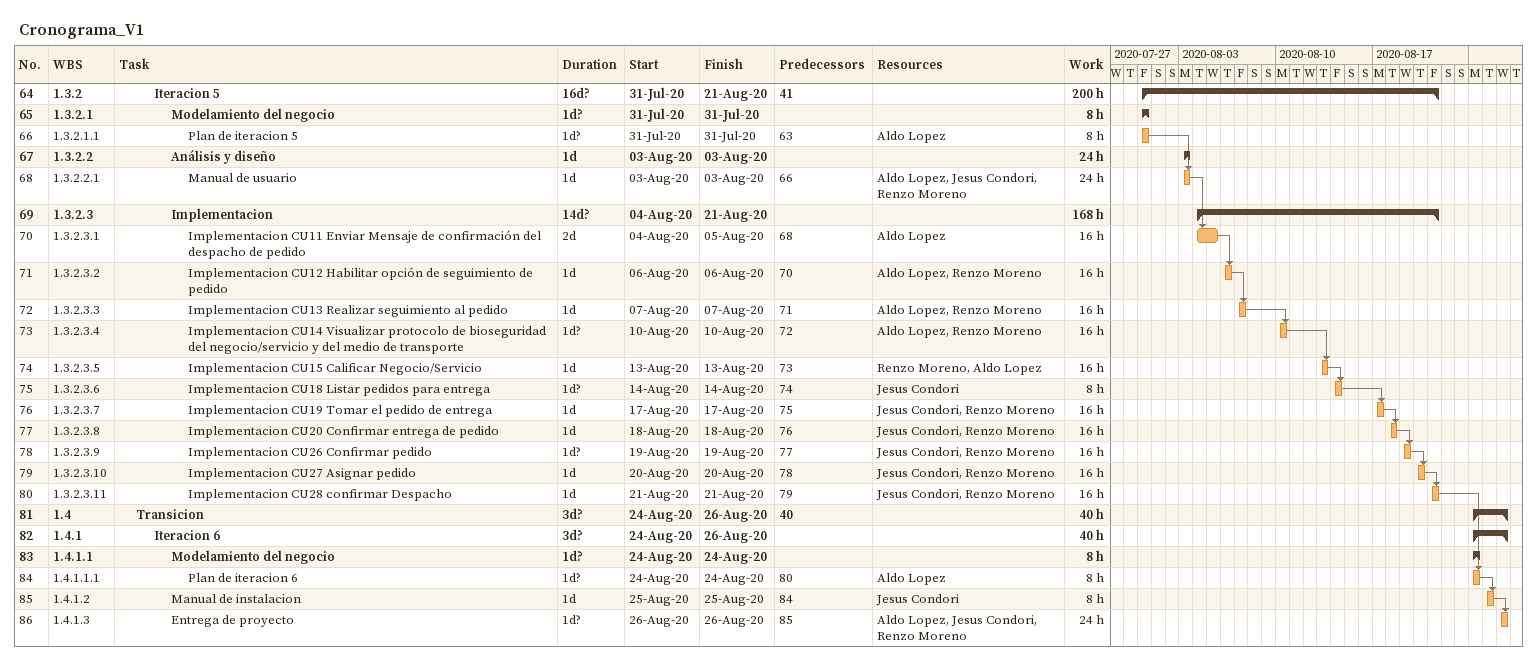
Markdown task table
Cronograma_V1

| ID | WBS | Task | Duration | Start | Finish | Predecessors | Resources | Work (h) |
|---|---|---|---|---|---|---|---|---|
| 64 | 1.3.2 | **Iteracion 5** | 16d? | 2020-07-31 | 2020-08-21 | 41 |  | 200 |
| 65 | 1.3.2.1 | **Modelamiento del negocio** | 1d? | 2020-07-31 | 2020-07-31 |  |  | 8 |
| 66 | 1.3.2.1.1 | Plan de iteracion 5 | 1d? | 2020-07-31 | 2020-07-31 | 63 | Aldo Lopez | 8 |
| 67 | 1.3.2.2 | **Análisis y diseño** | 1d | 2020-08-03 | 2020-08-03 |  |  | 24 |
| 68 | 1.3.2.2.1 | Manual de usuario | 1d | 2020-08-03 | 2020-08-03 | 66 | Aldo Lopez, Jesus Condori, Renzo Moreno | 24 |
| 69 | 1.3.2.3 | **Implementacion** | 14d? | 2020-08-04 | 2020-08-21 |  |  | 168 |
| 70 | 1.3.2.3.1 | Implementacion CU11 Enviar Mensaje de confirmación del despacho de pedido | 2d | 2020-08-04 | 2020-08-05 | 68 | Aldo Lopez | 16 |
| 71 | 1.3.2.3.2 | Implementacion CU12 Habilitar opción de seguimiento de pedido | 1d | 2020-08-06 | 2020-08-06 | 70 | Aldo Lopez, Renzo Moreno | 16 |
| 72 | 1.3.2.3.3 | Implementacion CU13 Realizar seguimiento al pedido | 1d | 2020-08-07 | 2020-08-07 | 71 | Aldo Lopez, Renzo Moreno | 16 |
| 73 | 1.3.2.3.4 | Implementacion CU14 Visualizar protocolo de bioseguridad del negocio/servicio y del medio de transporte | 1d? | 2020-08-10 | 2020-08-10 | 72 | Aldo Lopez, Renzo Moreno | 16 |
| 74 | 1.3.2.3.5 | Implementacion CU15 Calificar Negocio/Servicio | 1d | 2020-08-13 | 2020-08-13 | 73 | Renzo Moreno, Aldo Lopez | 16 |
| 75 | 1.3.2.3.6 | Implementacion CU18 Listar pedidos para entrega | 1d? | 2020-08-14 | 2020-08-14 | 74 | Jesus Condori | 8 |
| 76 | 1.3.2.3.7 | Implementacion CU19 Tomar el pedido de entrega | 1d | 2020-08-17 | 2020-08-17 | 75 | Jesus Condori, Renzo Moreno | 16 |
| 77 | 1.3.2.3.8 | Implementacion CU20 Confirmar entrega de pedido | 1d | 2020-08-18 | 2020-08-18 | 76 | Jesus Condori, Renzo Moreno | 16 |
| 78 | 1.3.2.3.9 | Implementacion CU26 Confirmar pedido | 1d? | 2020-08-19 | 2020-08-19 | 77 | Jesus Condori, Renzo Moreno | 16 |
| 79 | 1.3.2.3.10 | Implementacion CU27 Asignar pedido | 1d | 2020-08-20 | 2020-08-20 | 78 | Jesus Condori, Renzo Moreno | 16 |
| 80 | 1.3.2.3.11 | Implementacion CU28 confirmar Despacho | 1d | 2020-08-21 | 2020-08-21 | 79 | Jesus Condori, Renzo Moreno | 16 |
| 81 | 1.4 | **Transicion** | 3d? | 2020-08-24 | 2020-08-26 | 40 |  | 40 |
| 82 | 1.4.1 | **Iteracion 6** | 3d? | 2020-08-24 | 2020-08-26 |  |  | 40 |
| 83 | 1.4.1.1 | **Modelamiento del negocio** | 1d? | 2020-08-24 | 2020-08-24 |  |  | 8 |
| 84 | 1.4.1.1.1 | Plan de iteracion 6 | 1d? | 2020-08-24 | 2020-08-24 | 80 | Aldo Lopez | 8 |
| 85 | 1.4.1.2 | Manual de instalacion | 1d | 2020-08-25 | 2020-08-25 | 84 | Jesus Condori | 8 |
| 86 | 1.4.1.3 | Entrega de proyecto | 1d? | 2020-08-26 | 2020-08-26 | 85 | Aldo Lopez, Jesus Condori, Renzo Moreno | 24 |
